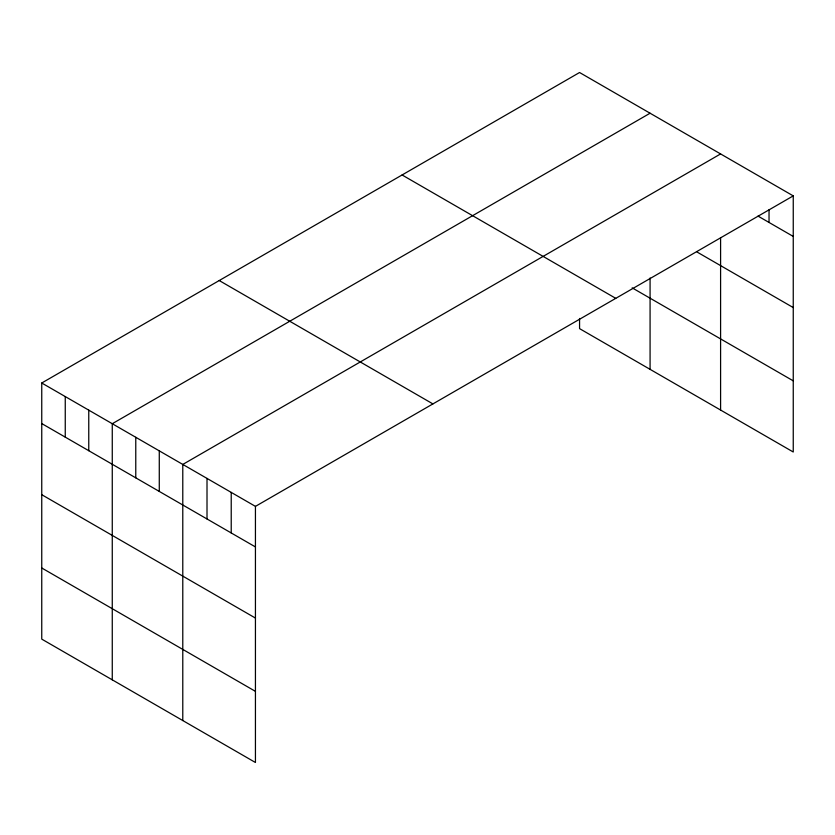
<?xml version="1.0" encoding="UTF-8"?>
<svg xmlns="http://www.w3.org/2000/svg" width="835" height="835" viewBox="0 0 835 835"><rect width="100%" height="100%" fill="white"/><g stroke="black" fill="none" stroke-linecap="round" stroke-linejoin="round"><path stroke-width="1.25" d="M41.75 383.004L255.437 506.375L255.437 762.491L41.75 639.119L41.75 383.004L579.563 72.509L793.25 195.881L793.25 451.996L579.563 328.625L579.563 318.459M650.079 113.216L112.266 423.721L112.266 679.836M720.595 153.932L182.781 464.437L182.781 720.553M255.437 506.375L793.25 195.881M758.023 216.098L793.25 236.43M697.089 252.045L793.25 307.572M632.168 287.856L793.25 380.854M402.084 174.974L615.771 298.345M219.229 280.539L432.916 403.91M41.75 423.564L255.437 546.935M41.75 494.696L255.437 618.067M41.75 567.988L255.437 691.359M769.035 209.773L769.035 222.454M720.595 237.672L720.595 410.048M650.079 277.982L650.079 369.331M231.222 492.399L231.222 532.949M207.007 478.413L207.007 518.973M159.276 450.858L159.276 491.418M135.771 437.289L135.771 477.839M88.761 410.152L88.761 450.702M65.255 396.573L65.255 437.133"/></g></svg>
